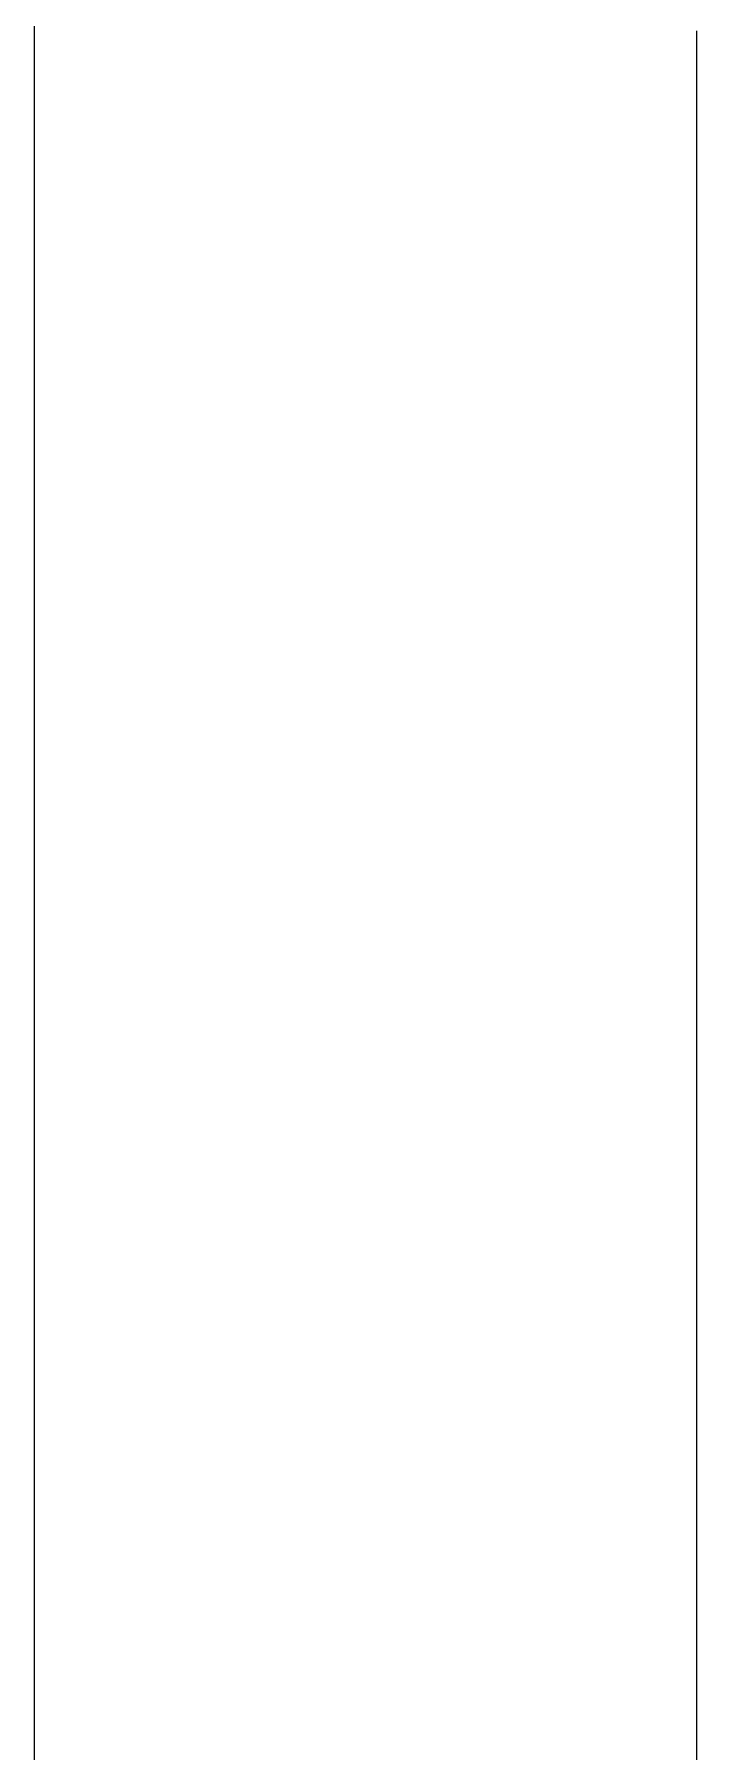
# Model space of a CAD drawing. Extents: x 1 to 47.7, y 0.2 to 33.3.
# Drawn here: x 26.062 to 26.778, y 4.746 to 6.603 of the extents above; entities that cross this region are included whole.
import ezdxf

# ---------------------------------------------------------------- set-up
doc = ezdxf.new("R2010")
doc.units = 0
doc.header["$MEASUREMENT"] = 0
doc.layers.add('3_1__VERTICAL_RACK_MOUNT__', color=7, linetype='CONTINUOUS')
doc.layers.add('3_2__VERTICAL_PANEL_MOUNT_', color=7, linetype='CONTINUOUS')

msp = doc.modelspace()

# ---------------------------------------------------------------- linework, layer by layer
at = {"layer": '3_1__VERTICAL_RACK_MOUNT__'}
msp.add_lwpolyline([(26.0616, 4.6733), (26.0616, 4.7466), (26.0616, 4.8207), (26.0616, 4.8956), (26.0616, 4.9713), (26.0616, 5.0478), (26.0616, 5.1251), (26.0616, 5.2031), (26.0616, 5.2819), (26.0616, 5.3615), (26.0616, 5.4418), (26.0616, 5.5228), (26.0616, 5.6045), (26.0616, 5.6869), (26.0616, 5.77), (26.0616, 5.8537), (26.0616, 5.9381), (26.0616, 6.0232), (26.0616, 6.1089), (26.0616, 6.1952), (26.0616, 6.2821), (26.0616, 6.3696), (26.0616, 6.4577), (26.0616, 6.5464), (26.0616, 6.6356)], dxfattribs=at)
at = {"layer": '3_2__VERTICAL_PANEL_MOUNT_'}
msp.add_lwpolyline([(26.778, 6.6068), (26.778, 6.5035), (26.778, 6.4006), (26.778, 6.2984), (26.778, 6.1967), (26.778, 6.0957), (26.778, 5.9952), (26.778, 5.8954), (26.778, 5.7962), (26.778, 5.6977), (26.778, 5.5998), (26.778, 5.5027), (26.778, 5.4062), (26.778, 5.3104), (26.778, 5.2154), (26.778, 5.1211), (26.778, 5.0276), (26.778, 4.9348), (26.778, 4.8428), (26.778, 4.7516), (26.778, 4.6612)], dxfattribs=at)

doc.saveas('drawing.dxf')
